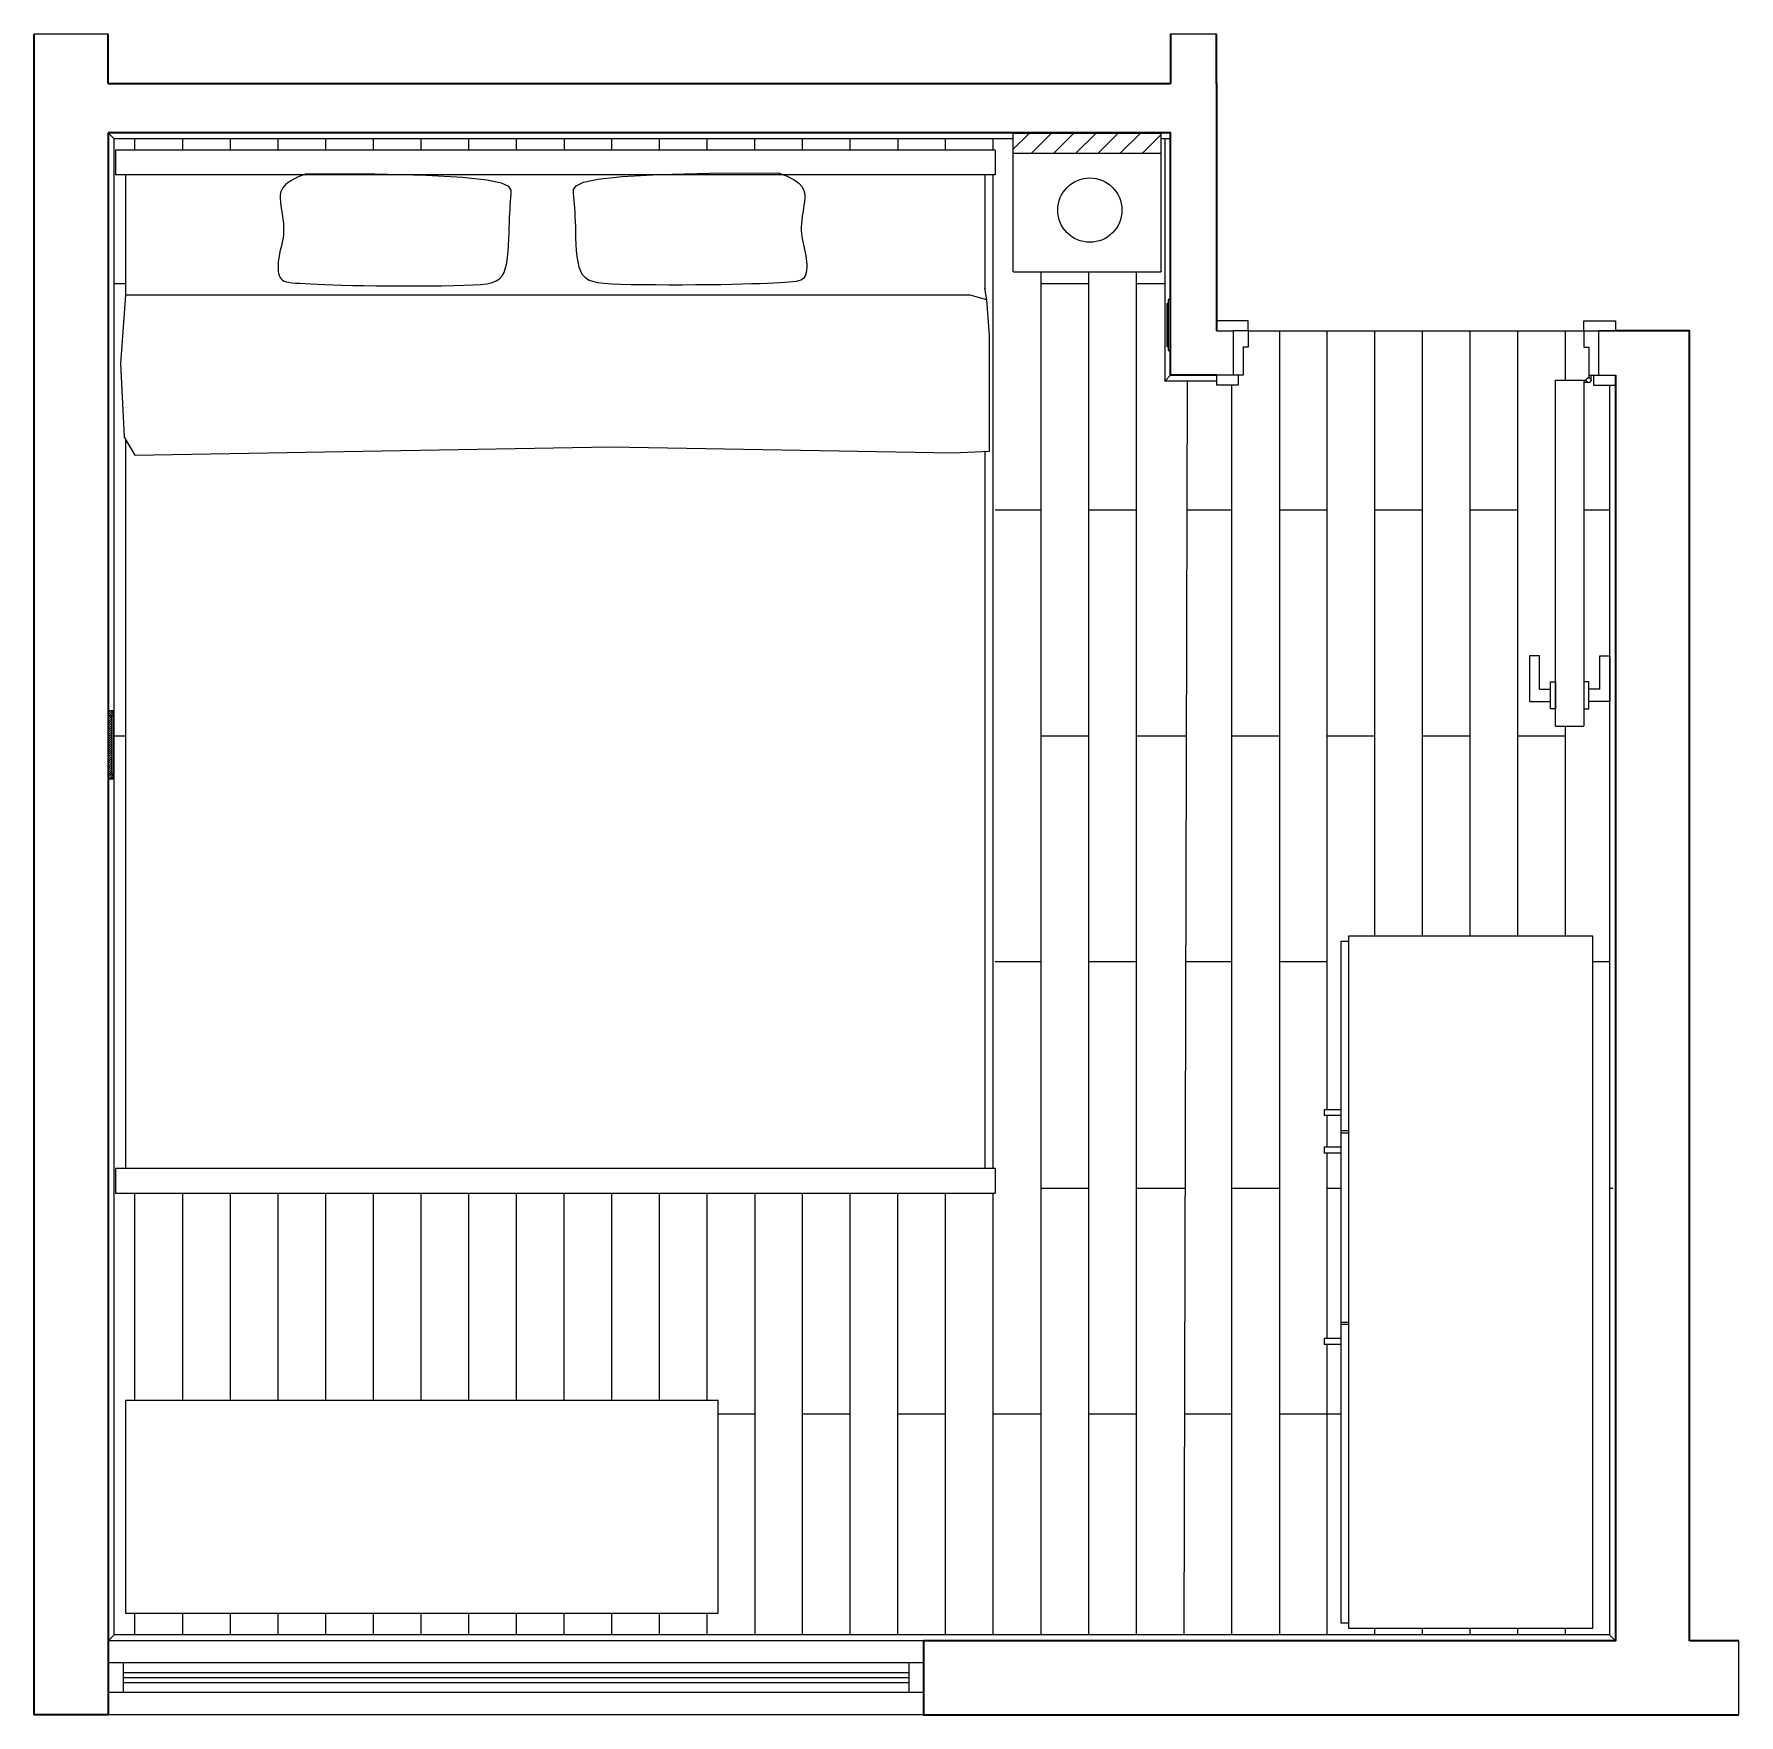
# Model space of a CAD drawing. Header units: millimetres. Extents: x -28749.5 to -28731.5, y -5760.5 to -5747.4.
# Drawn here: x -28744.465 to -28741.015, y -5760.46 to -5757.06 of the extents above; entities that cross this region are included whole.
import ezdxf

# ---------------------------------------------------------------- set-up
doc = ezdxf.new("R2010")
doc.units = ezdxf.units.MM
doc.layers.get('DEFPOINTS').update_dxf_attribs({"color": 210, "lineweight": 18})
for name, color, linetype, lineweight in [('A-DOOR-FULL', 201, 'Continuous', 18), ('A-ELEV-MBE', 7, 'Continuous', 18), ('A-GLAZ-FURR', 4, 'Continuous', 18), ('A-SECT-MCUT', 7, 'Continuous', 35)]:
    doc.layers.add(name, color=color, linetype=linetype, lineweight=lineweight)
for name, color, linetype, lineweight, transparency in [('A-ELEV-MBE1', 50, 'Continuous', 18, 0.25), ('A-ELEV-MBE4', 41, 'Continuous', 13, 0.25), ('A-FURN', 163, 'Continuous', 13, 0.2)]:
    doc.layers.add(name, color=color, linetype=linetype, lineweight=lineweight, transparency=transparency)
pattern_1 = [(225, (0, 0.1802751219993297), (0.002245064030267288, -0.002245064030267289), [])]

# ---------------------------------------------------------------- blocks, each defined once
blk = doc.blocks.new('族几何图形组合_3681-Ref_ Level')
at = {"layer": 'A-FURN'}
for p, q in [((-149.9999999999982, 139.0341875903132), (-149.9999999999982, -139.0341875903127)), ((149.034187590317, 140.0000000000001), (-149.034187590317, 140.0000000000001)), ((149.9999999999982, -139.0341875903127), (149.9999999999982, 139.0341875903132)), ((-149.0341875903171, -139.9999999999999), (149.0341875903171, -139.9999999999999))]:
    blk.add_line(p, q, dxfattribs=at)
for points, knots in [([(-149.999999999998, 139.034187590313), (-149.9999999999982, 139.118470622841), (-149.983344173225, 139.2448837537961), (-149.9290319318292, 139.404844910533), (-149.8729976070117, 139.5184743045186), (-149.7908806857185, 139.6413783652921), (-149.6750969472503, 139.7650030556593), (-149.5030006979102, 139.8883389240327), (-149.2870311978671, 139.9778112470241), (-149.1184706228418, 139.9999999999974), (-149.0341875903135, 139.9999999999972)], [0, 0, 0, 0, 0.1666666666666667, 0.25, 0.3333333333333333, 0.4166666666666666, 0.5416666666666666, 0.6666666666666666, 0.8333333333333334, 1, 1, 1, 1]), ([(149.0341875903135, 139.9999999999972), (149.1184706228418, 139.9999999999975), (149.2870311978671, 139.9778112470239), (149.5030006979103, 139.8883389240328), (149.6750969472502, 139.7650030556592), (149.7908806857185, 139.6413783652922), (149.8729976070117, 139.5184743045186), (149.9290319318292, 139.404844910533), (149.9833441732249, 139.2448837537961), (149.9999999999982, 139.118470622841), (149.999999999998, 139.034187590313)], [0, 0, 0, 0, 0.1666666666666667, 0.3333333333333333, 0.4583333333333333, 0.5833333333333333, 0.6666666666666666, 0.75, 0.8333333333333334, 1, 1, 1, 1]), ([(-149.0341875903135, -139.9999999999934), (-149.1184706228416, -139.9996262147151), (-149.2870311978666, -139.9779446739171), (-149.5030006979091, -139.8884359197359), (-149.6750969472491, -139.7646570655626), (-149.7908806857175, -139.6413287416292), (-149.8729976070108, -139.5184826097808), (-149.9290319318284, -139.4048530375777), (-149.9833441732244, -139.2445029381521), (-149.999999999998, -139.1203503199206), (-149.999999999998, -139.0341875903125)], [-1, -1, -1, -1, -0.8333333333333333, -0.6666666666666666, -0.5416666666666666, -0.4166666666666666, -0.3333333333333333, -0.25, -0.1666666666666667, 0, 0, 0, 0]), ([(149.999999999998, -139.0341875903125), (149.999999999998, -139.1203503199205), (149.9833441732244, -139.2445029381521), (149.9290319318284, -139.4048530375777), (149.8729976070108, -139.5184826097809), (149.7908806857174, -139.6413287416292), (149.6750969472493, -139.7646570655625), (149.5030006979091, -139.8884359197359), (149.2870311978666, -139.9779446739171), (149.1184706228416, -139.9996262147151), (149.0341875903135, -139.9999999999934)], [-1, -1, -1, -1, -0.8333333333333333, -0.75, -0.6666666666666666, -0.5833333333333333, -0.4583333333333333, -0.3333333333333333, -0.1666666666666667, 0, 0, 0, 0])]:
    blk.add_open_spline(points, degree=3, knots=knots, dxfattribs=at)
blk = doc.blocks.new('lwtto')
at = {"layer": 'A-FURN'}
for p, q in [((-132.8038377014127, 2388.505366288531, 412.8934155530814), (-132.8038377014127, 2388.455366288531, 412.8934155530814)), ((-131.0238377014127, 2388.505366288531, 412.8934155530814), (-131.0238377014127, 2388.455366288531, 412.8934155530814)), ((-132.8038377014127, 2386.445366288531, 412.8934155530814), (-132.8038377014127, 2386.395366288531, 412.8934155530814)), ((-131.0238377014127, 2386.445366288531, 412.8934155530814), (-131.0238377014127, 2386.395366288531, 412.8934155530814))]:
    blk.add_line(p, q, dxfattribs=at)
for points, elevation in [([(-131.0238377014127, 2388.505366288531), (-132.8038377014127, 2388.505366288531)], 412.8934155530814), ([(-131.0238377014127, 2388.455366288531), (-132.8038377014127, 2388.455366288531)], 412.8934155530814), ([(-132.7838377014127, 2388.455366288531), (-132.7838377014127, 2388.211855652745)], 412.8934155530814), ([(-131.0438377014127, 2388.220487004103), (-131.0438377014127, 2388.455366288531)], 412.8934155530814), ([(-132.7838377014127, 2388.211855652745), (-132.7933860949835, 2388.073883095411), (-132.7860511926897, 2387.924930310653), (-132.7649607983694, 2387.888400659762)], 412.8934155530814), ([(-131.0407779348075, 2388.202380553874), (-131.0744849650114, 2388.211855652745), (-132.5469561489124, 2388.211855652745), (-132.7838377014127, 2388.211855652745)], 412.5805221375284), ([(-131.0353818530599, 2387.896806686343), (-131.0353818530599, 2388.044883353244), (-131.0353818530599, 2388.130302805191), (-131.0407779348075, 2388.202380553874), (-131.0447836572318, 2388.226084784643)], 412.4805221375283), ([(-132.7838377014127, 2387.92109642958), (-132.7838377014127, 2386.445366288531)], 412.8934155530814), ([(-132.7650621087499, 2387.888576134567), (-131.8019671087161, 2387.904952403427), (-131.1090195303909, 2387.893138209198), (-131.0353818530599, 2387.896806686343)], 412.4805221375283), ([(-131.0438377014127, 2386.445366288531), (-131.0438377014127, 2387.896385433425)], 412.8934155530814), ([(-131.0238377014127, 2386.445366288531), (-132.8038377014127, 2386.445366288531)], 412.8934155530814), ([(-132.8038377014127, 2386.395366288531), (-131.0238377014127, 2386.395366288531)], 412.8934155530814)]:
    blk.add_lwpolyline(points, dxfattribs=dict(at, elevation=elevation))
for points in [[(-132.4169872683347, 2388.457789939249), (-132.4353798398048, 2388.450774134111), (-132.4491577016706, 2388.443684319579), (-132.458949652439, 2388.436525763212), (-132.4653844906168, 2388.429303732567), (-132.4690910147111, 2388.422023495204), (-132.4706980232288, 2388.414690318682), (-132.4708343146767, 2388.40730947056), (-132.4701286875618, 2388.399886218395), (-132.4691198853789, 2388.39242964015), (-132.4679864315742, 2388.384964055395), (-132.4668167945815, 2388.377517594103), (-132.4656994428349, 2388.370118386248), (-132.4647228447685, 2388.362794561802), (-132.463975468816, 2388.35557425074), (-132.4635457834117, 2388.348485583033), (-132.4635222569894, 2388.341556688656), (-132.4639626117558, 2388.334806370703), (-132.464801585008, 2388.328216124751), (-132.4659431678155, 2388.3217581195), (-132.4672913512482, 2388.315404523648), (-132.4687501263757, 2388.309127505896), (-132.4702234842678, 2388.30289923494), (-132.4716154159941, 2388.296691879481), (-132.4728299126244, 2388.290477608218), (-132.4737829411187, 2388.284249416854), (-132.4744383719989, 2388.278083609118), (-132.4747720516773, 2388.272077315741), (-132.4747598265661, 2388.266327667456), (-132.4743775430775, 2388.260931794995), (-132.4736010476239, 2388.25598682909), (-132.4724061866174, 2388.251589900474), (-132.4707688064705, 2388.24783813988), (-132.468648367512, 2388.244796167791), (-132.4659387857381, 2388.242398563705), (-132.462517591062, 2388.240547396871), (-132.4582623133964, 2388.239144736537), (-132.4530504826544, 2388.238092651952), (-132.446759628749, 2388.237293212365), (-132.4392672815931, 2388.236648487025), (-132.4304509710998, 2388.236060545181), (-132.4201944175858, 2388.235450605897), (-132.4084061029838, 2388.234816487494), (-132.3950006996302, 2388.23417515811), (-132.3798928798616, 2388.233543585879), (-132.3629973160144, 2388.23293873894), (-132.3442286804251, 2388.232377585429), (-132.3235016454303, 2388.231877093483), (-132.3007308833664, 2388.231454231237), (-132.2759553487867, 2388.231124252359), (-132.2497111251118, 2388.230895552642), (-132.222658577979, 2388.230774813408), (-132.1954580730256, 2388.23076871598), (-132.1687699758891, 2388.23088394168), (-132.1432546522067, 2388.231127171832), (-132.1195724676159, 2388.231505087758), (-132.0983837877539, 2388.232024370782), (-132.0801917177384, 2388.232723343413), (-132.0648703206083, 2388.23376689291), (-132.0521363988827, 2388.235351547723), (-132.0417067550806, 2388.237673836297), (-132.0332981917212, 2388.24093028708), (-132.0266275113237, 2388.24531742852), (-132.0214115164071, 2388.251031789064), (-132.0173670094906, 2388.25826989716), (-132.0142379444499, 2388.267138994372), (-132.0118768805872, 2388.277389174738), (-132.0101635285615, 2388.288681245415), (-132.0089775990315, 2388.300676013559), (-132.0081988026562, 2388.313034286325), (-132.0077068500944, 2388.325416870869), (-132.0073814520049, 2388.337484574348), (-132.0071023190466, 2388.348898203917), (-132.0067699811874, 2388.359398380871), (-132.0063682456314, 2388.369044983063), (-132.0059017388917, 2388.377977702481), (-132.0053750874815, 2388.386336231117), (-132.0047929179138, 2388.394260260961), (-132.0041598567017, 2388.401889484003), (-132.0034805303585, 2388.409363592233), (-132.0027595653972, 2388.416822277642), (-132.002823735267, 2388.424337049333), (-132.0077884011619, 2388.431706684851), (-132.0225910712117, 2388.438661778856), (-132.0521692535465, 2388.444932926007), (-132.1014604562963, 2388.450250720963), (-132.1754021875908, 2388.454345758383), (-132.2789319555603, 2388.456948632925), (-132.4169872683347, 2388.457789939249)], [(-131.4626093316598, 2388.459582929852), (-131.4442167601897, 2388.452567124715), (-131.4304388983239, 2388.445477310183), (-131.4206469475555, 2388.438318753815), (-131.4142121093776, 2388.431096723171), (-131.4105055852833, 2388.423816485808), (-131.4088985767657, 2388.416483309286), (-131.4087622853177, 2388.409102461164), (-131.4094679124327, 2388.401679208999), (-131.4104767146156, 2388.394222630754), (-131.4116101684203, 2388.386757045999), (-131.412779805413, 2388.379310584707), (-131.4138971571595, 2388.371911376852), (-131.414873755226, 2388.364587552406), (-131.4156211311784, 2388.357367241344), (-131.4160508165828, 2388.350278573637), (-131.416074343005, 2388.34334967926), (-131.4156339882387, 2388.336599361307), (-131.4147950149865, 2388.330009115355), (-131.413653432179, 2388.323551110104), (-131.4123052487463, 2388.317197514252), (-131.4108464736187, 2388.310920496499), (-131.4093731157267, 2388.304692225544), (-131.4079811840003, 2388.298484870085), (-131.4067666873701, 2388.292270598822), (-131.4058136588758, 2388.286042407458), (-131.4051582279956, 2388.279876599722), (-131.4048245483172, 2388.273870306345), (-131.4048367734284, 2388.26812065806), (-131.405219056917, 2388.262724785598), (-131.4059955523706, 2388.257779819694), (-131.407190413377, 2388.253382891078), (-131.408827793524, 2388.249631130484), (-131.4109482324825, 2388.246589158395), (-131.4136578142563, 2388.244191554309), (-131.4170790089325, 2388.242340387475), (-131.4213342865981, 2388.240937727141), (-131.42654611734, 2388.239885642556), (-131.4328369712455, 2388.239086202969), (-131.4403293184013, 2388.238441477629), (-131.4491456288947, 2388.237853535785), (-131.4594021824087, 2388.237243596501), (-131.4711904970107, 2388.236609478098), (-131.4845959003643, 2388.235968148713), (-131.4997037201329, 2388.235336576483), (-131.5165992839801, 2388.234731729544), (-131.5353679195694, 2388.234170576033), (-131.5560949545642, 2388.233670084086), (-131.5788657166281, 2388.23324722184), (-131.6036412512078, 2388.232917242963), (-131.6298854748827, 2388.232688543246), (-131.6569380220155, 2388.232567804012), (-131.6841385269689, 2388.232561706584), (-131.7108266241054, 2388.232676932284), (-131.7363419477878, 2388.232920162436), (-131.7600241323786, 2388.233298078362), (-131.7812128122406, 2388.233817361386), (-131.7994048822561, 2388.234516334016), (-131.8147262793862, 2388.235559883514), (-131.8274602011118, 2388.237144538326), (-131.8378898449139, 2388.239466826901), (-131.8462984082733, 2388.242723277684), (-131.8529690886708, 2388.247110419124), (-131.8581850835874, 2388.252824779668), (-131.8622295905039, 2388.260062887764), (-131.8653586555446, 2388.268931984975), (-131.8677197194072, 2388.279182165342), (-131.869433071433, 2388.290474236019), (-131.870619000963, 2388.302469004163), (-131.8713977973383, 2388.314827276928), (-131.8718897499001, 2388.327209861473), (-131.8722151479896, 2388.339277564951), (-131.8724942809479, 2388.350691194521), (-131.8728266188071, 2388.361191371475), (-131.8732283543631, 2388.370837973667), (-131.8736948611028, 2388.379770693085), (-131.874221512513, 2388.388129221721), (-131.8748036820807, 2388.396053251565), (-131.8754367432927, 2388.403682474607), (-131.876116069636, 2388.411156582837), (-131.8768370345973, 2388.418615268246), (-131.8767728647275, 2388.426130039936), (-131.8718081988326, 2388.433499675455), (-131.8570055287828, 2388.44045476946), (-131.827427346448, 2388.446725916611), (-131.7781361436982, 2388.452043711567), (-131.7041944124036, 2388.456138748987), (-131.6006646444341, 2388.458741623529), (-131.4626093316598, 2388.459582929852)]]:
    blk.add_lwpolyline(points, dxfattribs=at)
blk = doc.blocks.new('boooo')
at = {"layer": 'A-FURN'}
for p, q in [((-132.3102056304856, 2391.298131542206, 412.4805221375283), (-132.3442056304857, 2391.298131542206, 412.4805221375283)), ((-132.3442056304857, 2391.298131542206, 412.4805221375283), (-132.3442056304857, 2391.286131542206, 412.4805221375283)), ((-132.3102056304856, 2391.286131542206, 412.4805221375283), (-132.3442056304857, 2391.286131542206, 412.4805221375283)), ((-132.3102056304856, 2391.256131542206, 412.4805221375283), (-132.2952056304857, 2391.256131542206, 412.4805221375283)), ((-132.3102056304856, 2391.251550827371, 412.4805221375283), (-132.2952056304857, 2391.251550827371, 412.4805221375283)), ((-132.3102056304856, 2391.222131542206, 412.4805221375283), (-132.3442056304857, 2391.222131542206, 412.4805221375283)), ((-132.3442056304857, 2391.222131542206, 412.4805221375283), (-132.3442056304857, 2391.210131542206, 412.4805221375283)), ((-132.3102056304856, 2391.210131542206, 412.4805221375283), (-132.3442056304857, 2391.210131542206, 412.4805221375283)), ((-132.3102056304856, 2390.868550827372, 412.4805221375283), (-132.2952056304857, 2390.868550827372, 412.4805221375283)), ((-132.3102056304856, 2390.864550827372, 412.4805221375283), (-132.2952056304857, 2390.864550827372, 412.4805221375283)), ((-132.3102056304856, 2390.835131542206, 412.4805221375283), (-132.3442056304857, 2390.835131542206, 412.4805221375283)), ((-132.3442056304857, 2390.835131542206, 412.4805221375283), (-132.3442056304857, 2390.823131542206, 412.4805221375283)), ((-132.3102056304856, 2390.823131542206, 412.4805221375283), (-132.3442056304857, 2390.823131542206, 412.4805221375283)), ((-132.2952056304857, 2390.259574884309, 412.4805221375283), (-132.3102056304856, 2390.259574884309, 412.4805221375283))]:
    blk.add_line(p, q, dxfattribs=at)
at = {"layer": 'A-FURN', "elevation": 412.4805221375283}
for points in [[(-132.2952056304857, 2391.649131542206), (-132.2952056304857, 2390.249131542206)], [(-132.2952056304857, 2390.249131542206), (-131.8002056304858, 2390.249131542206), (-131.8002056304858, 2391.649131542206), (-132.2952056304857, 2391.649131542206)], [(-132.3102056304856, 2391.639131542206), (-132.3102056304856, 2390.259574884309)]]:
    blk.add_lwpolyline(points, dxfattribs=at)

msp = doc.modelspace()

# ---------------------------------------------------------------- hatches: boundary and pattern name
at = {"layer": 'A-FURN'}
h = msp.add_hatch(dxfattribs=at)
h.set_pattern_fill('ANSI31', color=256, scale=0.01, angle=180)
h.set_pattern_definition([(225, (0, 0.1802751219993297), (0.02245064030267288, -0.02245064030267289), [])])
edge = h.paths.add_edge_path()
edge.add_spline(control_points=[(-28742.18440684072, -5757.262001502722), (-28742.18440684072, -5757.26191721969), (-28742.18442349655, -5757.261790806559), (-28742.18447780879, -5757.261630845403), (-28742.18453384312, -5757.261517216009), (-28742.18461596004, -5757.261394311948), (-28742.18473174378, -5757.261270687257), (-28742.18490384003, -5757.261147351389), (-28742.18511980952, -5757.261057879065), (-28742.1852883701, -5757.261035690312), (-28742.18537265313, -5757.261035690312)], knot_values=[0, 0, 0, 0, 0.1666666666666666, 0.25, 0.3333333333333334, 0.4166666666666667, 0.5416666666666667, 0.6666666666666667, 0.8333333333333334, 1, 1, 1, 1], degree=3, periodic=0)
edge.add_line((-28742.18537265313, -5757.261035690312), (-28742.48344102831, -5757.261035690312))
edge.add_spline(control_points=[(-28742.48344102831, -5757.261035690312), (-28742.48352531135, -5757.261035690312), (-28742.48369387192, -5757.261057879065), (-28742.48390984142, -5757.261147351389), (-28742.48408193767, -5757.261270687257), (-28742.48419772141, -5757.261394311948), (-28742.48427983833, -5757.261517216009), (-28742.48433587266, -5757.261630845403), (-28742.4843901849, -5757.261790806559), (-28742.48440684073, -5757.26191721969), (-28742.48440684073, -5757.262001502722)], knot_values=[0, 0, 0, 0, 0.1666666666666666, 0.3333333333333334, 0.4583333333333334, 0.5833333333333334, 0.6666666666666667, 0.75, 0.8333333333333334, 1, 1, 1, 1], degree=3, periodic=0)
edge.add_line((-28742.48440684073, -5757.262001502722), (-28742.48440684073, -5757.301035690312))
edge.add_line((-28742.48440684073, -5757.301035690312), (-28742.18440684072, -5757.301035690312))
edge.add_line((-28742.18440684072, -5757.301035690312), (-28742.18440684072, -5757.262001502722))
h = msp.add_hatch(dxfattribs=at)
h.set_pattern_fill('ANSI31', color=256, scale=0.001, angle=180)
h.set_pattern_definition(pattern_1)
h.paths.add_polyline_path([(-28744.30437265314, -5758.42839329785), (-28744.31537265313, -5758.42839329785), (-28744.31537265313, -5758.438393297848), (-28744.30437265314, -5758.438393297848)])
h = msp.add_hatch(dxfattribs=at)
h.set_pattern_fill('ANSI31', color=256, scale=0.001, angle=180)
h.set_pattern_definition(pattern_1)
h.paths.add_polyline_path([(-28744.30837265314, -5758.438393297848), (-28744.31537265313, -5758.438393297848), (-28744.31537265313, -5758.556957636657), (-28744.30837265314, -5758.556957636657)])
h.paths.add_polyline_path([(-28744.30437265314, -5758.556957636657), (-28744.31537265313, -5758.556957636657), (-28744.31537265313, -5758.566957636655), (-28744.30437265314, -5758.566957636655)])

# ---------------------------------------------------------------- linework, layer by layer
for p, q in [((-28742.07280496712, -5757.660001502722), (-28742.03880496712, -5757.660001502722)), ((-28742.03880496712, -5757.660001502722), (-28742.03880496712, -5757.750001502722)), ((-28741.26537265314, -5757.660001502722), (-28741.29937265313, -5757.660001502722)), ((-28741.29937265313, -5757.660001502722), (-28741.29937265313, -5757.750001502721)), ((-28741.29937265313, -5757.660001502722), (-28741.14457293379, -5757.660001502722)), ((-28742.03880496712, -5757.750001502721), (-28742.07280496712, -5757.750001502721)), ((-28741.29937265313, -5757.750001502721), (-28741.26537265314, -5757.750001502721))]:
    msp.add_line(p, q)
at = {"layer": 'A-DOOR-FULL'}
for p, q in [((-28742.00880496712, -5757.640001502721), (-28742.07280496712, -5757.640001502721)), ((-28742.00880496712, -5757.660001502722), (-28742.03880496712, -5757.660001502722)), ((-28742.00880496712, -5757.660001502722), (-28742.00880496712, -5757.640001502721)), ((-28742.00880496712, -5757.660001502722), (-28742.00880496712, -5757.693001502721)), ((-28741.32937265313, -5757.660001502722), (-28741.32937265313, -5757.640001502721)), ((-28741.32937265313, -5757.640001502721), (-28741.26537265314, -5757.640001502721)), ((-28741.32937265313, -5757.660001502722), (-28741.29937265313, -5757.660001502722)), ((-28741.32937265313, -5757.660001502722), (-28741.32937265313, -5757.693001502721)), ((-28741.26537265314, -5757.640001502721), (-28741.26537265314, -5757.660001502722)), ((-28742.01880496712, -5757.693001502721), (-28742.01880496712, -5757.750001502721)), ((-28742.00880496712, -5757.693001502721), (-28742.01880496712, -5757.693001502721)), ((-28741.32937265313, -5757.693001502721), (-28741.31937265314, -5757.693001502721)), ((-28741.31937265314, -5757.693001502721), (-28741.31937265314, -5757.750001502721)), ((-28742.07280496712, -5757.750001502721), (-28742.07280496712, -5757.77000150272)), ((-28742.02880496712, -5757.77000150272), (-28742.07280496712, -5757.770001502722)), ((-28742.01880496712, -5757.750001502721), (-28742.03880496712, -5757.750001502721)), ((-28742.02880496712, -5757.750001502722), (-28742.02880496712, -5757.77000150272)), ((-28741.32937265313, -5757.760001502721), (-28741.32437265314, -5757.760001502721)), ((-28741.31937265314, -5757.765001502721), (-28741.32937265313, -5757.765001502721)), ((-28741.31937265314, -5757.750001502721), (-28741.31937265314, -5757.755001502721)), ((-28741.31937265314, -5757.750001502721), (-28741.29937265313, -5757.750001502721)), ((-28741.31437265313, -5757.760001502721), (-28741.31437265313, -5757.750001502721)), ((-28741.30937265314, -5757.750001502722), (-28741.30937265314, -5757.77000150272)), ((-28741.30937265314, -5757.77000150272), (-28741.26537265314, -5757.77000150272)), ((-28741.43887265313, -5758.318001502725), (-28741.43887265313, -5758.410001502722)), ((-28741.41887265314, -5758.318001502725), (-28741.43887265313, -5758.318001502725)), ((-28741.41887265314, -5758.385001502721), (-28741.41887265314, -5758.318001502725)), ((-28741.29687265313, -5758.385001502721), (-28741.29687265313, -5758.318001502725)), ((-28741.29687265313, -5758.318001502725), (-28741.27687265314, -5758.318001502725)), ((-28741.27687265314, -5758.318001502725), (-28741.27687265314, -5758.410001502722)), ((-28741.41887265314, -5758.385001502722), (-28741.39637265314, -5758.385001502722)), ((-28741.29687265313, -5758.385001502722), (-28741.31937265314, -5758.385001502722)), ((-28741.43887265313, -5758.410001502722), (-28741.41887265314, -5758.410001502722)), ((-28741.41887265314, -5758.410001502722), (-28741.39637265314, -5758.410001502722)), ((-28741.29687265313, -5758.410001502722), (-28741.31937265314, -5758.410001502722)), ((-28741.27687265314, -5758.410001502722), (-28741.29687265313, -5758.410001502722)), ((-28741.38637265313, -5758.460001502721), (-28741.32937265313, -5758.460001502721))]:
    msp.add_line(p, q, dxfattribs=at)
msp.add_lwpolyline([(-28741.38637265313, -5758.460001502721), (-28741.38637265313, -5757.760001502721), (-28741.32937265313, -5757.760001502721), (-28741.32937265313, -5758.460001502721)], dxfattribs=at)
for points in [[(-28741.39637265314, -5758.370001502721), (-28741.38637265313, -5758.370001502721), (-28741.38637265313, -5758.425001502721), (-28741.39637265314, -5758.425001502721)], [(-28741.31937265314, -5758.370001502721), (-28741.32937265313, -5758.370001502721), (-28741.32937265313, -5758.425001502721), (-28741.31937265314, -5758.425001502721)]]:
    msp.add_lwpolyline(points, close=True, dxfattribs=at)
msp.add_circle((-28741.31937265314, -5757.760001502721), 0.005000000000000001, dxfattribs=at)
at = {"layer": 'A-ELEV-MBE'}
for p, q in [((-28742.66537265314, -5760.310001502721), (-28744.31537265313, -5760.310001502723)), ((-28742.66537265314, -5760.355001502721), (-28744.31537265313, -5760.355001502723)), ((-28742.66537265314, -5760.415001502721), (-28744.31537265313, -5760.415001502723)), ((-28742.66537265314, -5760.460001502721), (-28744.31537265313, -5760.460001502721)), ((-28742.66537265314, -5760.460001502721), (-28744.31537265313, -5760.460001502723))]:
    msp.add_line(p, q, dxfattribs=at)
at = {"layer": 'A-ELEV-MBE1'}
msp.add_ellipse((-28742.32885555855, -5757.416038806484), major_axis=(0.06499999999869033, 0), ratio=1, dxfattribs=at)
at = {"layer": 'A-ELEV-MBE4'}
for p, q in [((-28744.30337265314, -5757.272001502721), (-28744.31537265313, -5757.260001502722)), ((-28742.48440684073, -5757.272001502721), (-28744.30337265314, -5757.272001502721)), ((-28744.30337265314, -5760.298001502721), (-28744.30337265314, -5757.272001502721)), ((-28742.16537265314, -5757.272001502721), (-28742.18440684073, -5757.272001502721)), ((-28742.17737265314, -5757.272001502721), (-28742.17737265314, -5757.762001502721)), ((-28742.17237265313, -5757.692636813539), (-28742.17237265313, -5757.604712994825)), ((-28742.17037265313, -5757.604712994825), (-28742.17237265313, -5757.604712994825)), ((-28742.17037265313, -5757.692636813539), (-28742.17237265313, -5757.692636813539)), ((-28742.16537265314, -5757.750001502722), (-28742.17737265314, -5757.762001502721)), ((-28742.07280496712, -5757.762001502721), (-28742.17737265314, -5757.762001502721)), ((-28741.27737265314, -5757.77000150272), (-28741.27737265314, -5760.298001502721)), ((-28744.30437265314, -5758.438393297848), (-28744.30437265314, -5758.42839329785)), ((-28744.30837265314, -5758.556957636657), (-28744.30837265314, -5758.438393297848)), ((-28744.30437265314, -5758.556957636657), (-28744.30437265314, -5758.438393297848)), ((-28744.30437265314, -5758.566957636655), (-28744.30437265314, -5758.556957636657)), ((-28744.30337265314, -5760.298001502721), (-28744.31537265313, -5760.310001502723)), ((-28741.27737265314, -5760.298001502721), (-28744.30337265314, -5760.298001502721)), ((-28741.27737265314, -5760.298001502721), (-28741.26537265314, -5760.310001502721))]:
    msp.add_line(p, q, dxfattribs=at)
msp.add_lwpolyline([(-28742.16537265314, -5757.700001502721), (-28742.16537265314, -5757.596883067494), (-28742.17037265313, -5757.596883067494), (-28742.17037265313, -5757.700001502721)], close=True, dxfattribs=at)
for points in [[(-28744.31537265313, -5758.42839329785), (-28744.30437265314, -5758.42839329785)], [(-28744.31537265313, -5758.438393297848), (-28744.30437265314, -5758.438393297848)], [(-28744.30437265314, -5758.556957636657), (-28744.31537265313, -5758.556957636657)], [(-28744.30437265314, -5758.566957636655), (-28744.31537265313, -5758.566957636655)]]:
    msp.add_lwpolyline(points, dxfattribs=at)
at = {"layer": 'A-FURN', "color": 251, "true_color": 0x636466}
for p, q in [((-28744.26187265314, -5757.272001502721), (-28744.26187265314, -5757.294808701447)), ((-28744.16537265314, -5757.272001502721), (-28744.16537265314, -5757.294808701447)), ((-28744.06837265314, -5757.272001502721), (-28744.06837265314, -5757.294808701447)), ((-28743.97237265314, -5757.272001502721), (-28743.97237265314, -5757.294808701447)), ((-28743.87587265314, -5757.272001502721), (-28743.87587265314, -5757.294808701447)), ((-28743.77937265313, -5757.272001502721), (-28743.77937265313, -5757.294808701447)), ((-28743.68287265313, -5757.272001502721), (-28743.68287265313, -5757.294808701447)), ((-28743.58637265314, -5757.272001502721), (-28743.58637265314, -5757.294808701447)), ((-28743.48987265313, -5757.272001502721), (-28743.48987265313, -5757.294808701447)), ((-28743.39287265313, -5757.272001502721), (-28743.39287265313, -5757.294808701447)), ((-28743.29687265313, -5757.272001502721), (-28743.29687265313, -5757.294808701447)), ((-28743.20037265313, -5757.272001502721), (-28743.20037265313, -5757.294808701447)), ((-28743.10387265313, -5757.272001502721), (-28743.10387265313, -5757.294808701447)), ((-28743.00737265313, -5757.272001502721), (-28743.00737265313, -5757.294808701447)), ((-28742.91087265313, -5757.272001502721), (-28742.91087265313, -5757.294808701447)), ((-28742.81437265313, -5757.272001502721), (-28742.81437265313, -5757.294808701447)), ((-28742.71737265313, -5757.272001502721), (-28742.71737265313, -5757.294808701447)), ((-28742.62137265313, -5757.272001502721), (-28742.62137265313, -5757.294808701447)), ((-28742.52487265313, -5757.272001502721), (-28742.52487265313, -5757.294808701447)), ((-28742.52487265313, -5757.344808701447), (-28742.52487265313, -5759.354808701447)), ((-28742.42837265312, -5757.541035690313), (-28742.42837265313, -5760.298001502655)), ((-28742.33187265313, -5757.56500150272), (-28742.42837265313, -5757.565001502719)), ((-28742.33187265313, -5757.541035690313), (-28742.33187265313, -5760.298001502917)), ((-28742.23537265313, -5757.541035690313), (-28742.23537265313, -5760.298001502917)), ((-28742.17737265314, -5757.56500150272), (-28742.23537265313, -5757.56500150272)), ((-28742.00880496712, -5757.660001502722), (-28741.32937265313, -5757.660001502722)), ((-28741.94537265313, -5757.660001502722), (-28741.94537265313, -5760.298001502606)), ((-28741.84937265313, -5757.660001502722), (-28741.84937265314, -5759.235808701445)), ((-28741.75287265313, -5757.660001502722), (-28741.75287265313, -5758.884808701446)), ((-28741.65637265313, -5757.660001502722), (-28741.65637265313, -5758.884808701446)), ((-28741.55987265313, -5757.660001502722), (-28741.55987265313, -5758.884808701446)), ((-28741.46337265313, -5757.660001502722), (-28741.46337265313, -5758.884808701446)), ((-28742.13225295583, -5757.762001502721), (-28742.13887265313, -5760.298001502917)), ((-28742.04237265324, -5757.770001502721), (-28742.04237265313, -5760.298001502868)), ((-28742.42837265312, -5758.023001502721), (-28742.52069855687, -5758.02300150272)), ((-28742.23537265313, -5758.02300150272), (-28742.33187265313, -5758.02300150272)), ((-28742.04237265323, -5758.02300150272), (-28742.13293424172, -5758.02300150272)), ((-28741.84937265313, -5758.02300150272), (-28741.94537265313, -5758.02300150272)), ((-28741.65637265313, -5758.023001502721), (-28741.75287265313, -5758.023001502721)), ((-28741.46337265313, -5758.023001502722), (-28741.55987265313, -5758.023001502721)), ((-28741.27737265314, -5758.023001502722), (-28741.32937265313, -5758.023001502722)), ((-28741.36687265312, -5758.460001502721), (-28741.36687265313, -5758.884808701446)), ((-28744.28069855686, -5758.480001502718), (-28744.30337265314, -5758.480001502718)), ((-28742.33187265313, -5758.480001502719), (-28742.42837265313, -5758.48000150272)), ((-28742.13412714459, -5758.48000150272), (-28742.23537265313, -5758.480001502719)), ((-28741.94537265313, -5758.48000150272), (-28742.04237265321, -5758.480001502721)), ((-28741.75287265313, -5758.480001502722), (-28741.84937265313, -5758.480001502721)), ((-28741.55987265313, -5758.480001502722), (-28741.65637265313, -5758.480001502722)), ((-28741.36687265313, -5758.480001502722), (-28741.46337265313, -5758.480001502722)), ((-28742.42837265313, -5758.937001502722), (-28742.52069855687, -5758.937001502721)), ((-28742.23537265313, -5758.93700150272), (-28742.33187265313, -5758.937001502721)), ((-28742.0423726532, -5758.937001502723), (-28742.13532004745, -5758.937001502721)), ((-28741.84937265313, -5758.937001502722), (-28741.94537265313, -5758.937001502722)), ((-28741.27737265314, -5758.937001502723), (-28741.31069855687, -5758.937001502723)), ((-28741.84937265314, -5759.247808701445), (-28741.84937265314, -5759.311808701445)), ((-28741.84937265314, -5759.323808701445), (-28741.84937265313, -5759.698808701445)), ((-28742.33187265313, -5759.39500150272), (-28742.42837265313, -5759.395001502721)), ((-28742.13651556061, -5759.395001502721), (-28742.23537265313, -5759.395001502721)), ((-28741.94537265314, -5759.395001502721), (-28742.04237265317, -5759.395001502721)), ((-28741.82069855686, -5759.395001502721), (-28741.84937265313, -5759.395001502721)), ((-28744.26187265314, -5759.404808701446), (-28744.26187265314, -5759.824365359344)), ((-28744.16537265314, -5759.404808701446), (-28744.16537265314, -5759.824365359344)), ((-28744.06837265314, -5759.404808701446), (-28744.06837265314, -5759.824365359344)), ((-28743.97237265314, -5759.404808701446), (-28743.97237265314, -5759.824365359344)), ((-28743.87587265314, -5759.404808701446), (-28743.87587265314, -5759.824365359344)), ((-28743.77937265313, -5759.404808701446), (-28743.77937265313, -5759.824365359344)), ((-28743.68287265313, -5759.404808701446), (-28743.68287265313, -5759.824365359344)), ((-28743.58637265314, -5759.404808701446), (-28743.58637265314, -5759.824365359344)), ((-28743.48987265313, -5759.404808701446), (-28743.48987265313, -5759.824365359344)), ((-28743.39337265313, -5759.404808701446), (-28743.39337265313, -5759.824365359344)), ((-28743.29687265313, -5759.404808701446), (-28743.29687265313, -5759.824365359344)), ((-28743.20037265313, -5759.404808701446), (-28743.20037265313, -5759.824365359344)), ((-28743.10387265313, -5759.404808701446), (-28743.10387265313, -5759.824365359344)), ((-28743.00687265313, -5759.404808701446), (-28743.00687265313, -5760.298001502655)), ((-28742.91087265313, -5759.404808701446), (-28742.91087265313, -5760.298001502655)), ((-28742.81437265313, -5759.404808701446), (-28742.81437265313, -5760.298001502655)), ((-28742.71787265313, -5759.404808701446), (-28742.71787265313, -5760.298001502917)), ((-28742.62137265313, -5759.404808701446), (-28742.62137265313, -5760.298001502655)), ((-28742.52487265313, -5759.404808701446), (-28742.52487265313, -5760.298001502917)), ((-28741.84937265313, -5759.710808701445), (-28741.84937265313, -5760.298001502606)), ((-28743.00687265313, -5759.852001502721), (-28743.08069855686, -5759.852001502722)), ((-28742.81437265313, -5759.852001502721), (-28742.91087265313, -5759.852001502721)), ((-28742.62137265313, -5759.852001502722), (-28742.71787265313, -5759.852001502722)), ((-28742.42837265313, -5759.852001502722), (-28742.52487265313, -5759.852001502722)), ((-28742.23537265313, -5759.852001502722), (-28742.33187265313, -5759.852001502722)), ((-28742.04237265316, -5759.852001502722), (-28742.13770846347, -5759.852001502722)), ((-28741.82069855686, -5759.852001502722), (-28741.94537265313, -5759.852001502722)), ((-28744.26187265314, -5760.254365359343), (-28744.26187265314, -5760.298001502983)), ((-28744.16537265314, -5760.254365359343), (-28744.16537265314, -5760.298001502983)), ((-28744.06837265314, -5760.254365359343), (-28744.06837265314, -5760.298001502721)), ((-28743.97237265314, -5760.254365359343), (-28743.97237265314, -5760.298001502721)), ((-28743.87587265314, -5760.254365359343), (-28743.87587265314, -5760.298001502721)), ((-28743.77937265313, -5760.254365359343), (-28743.77937265313, -5760.298001502983)), ((-28743.68287265313, -5760.254365359343), (-28743.68287265313, -5760.298001502721)), ((-28743.58637265314, -5760.254365359343), (-28743.58637265314, -5760.298001502983)), ((-28743.48987265313, -5760.254365359343), (-28743.48987265313, -5760.298001502721)), ((-28743.39337265313, -5760.254365359343), (-28743.39337265313, -5760.298001502983)), ((-28743.29687265313, -5760.254365359343), (-28743.29687265313, -5760.298001502983)), ((-28743.20037265313, -5760.254365359343), (-28743.20037265313, -5760.298001502983)), ((-28743.10387265313, -5760.254365359343), (-28743.10387265313, -5760.298001502917)), ((-28741.75287265313, -5760.284808701445), (-28741.75287265313, -5760.298001502606)), ((-28741.65637265313, -5760.284808701445), (-28741.65637265313, -5760.298001502868)), ((-28741.55987265313, -5760.284808701445), (-28741.55987265313, -5760.298001502606)), ((-28741.46337265313, -5760.284808701445), (-28741.46337265313, -5760.298001502868)), ((-28741.36687265313, -5760.284808701445), (-28741.36687265313, -5760.298001502606))]:
    msp.add_line(p, q, dxfattribs=at)
at = {"layer": 'A-FURN'}
for p, q in [((-28742.48440684073, -5757.301035690312), (-28742.18440684072, -5757.301035690312)), ((-28744.28069855686, -5757.56500150272), (-28744.30337265314, -5757.56500150272)), ((-28741.36687265313, -5757.660001502722), (-28741.36687265313, -5757.760001502721)), ((-28741.82069855686, -5758.894808701445), (-28741.80569855687, -5758.894808701445)), ((-28741.27037265313, -5759.395001502721), (-28741.27737265314, -5759.395001502721))]:
    msp.add_line(p, q, dxfattribs=at)
msp.add_lwpolyline([(-28744.28069855686, -5760.254365359343), (-28743.08069855686, -5760.254365359343), (-28743.08069855686, -5759.824365359344), (-28744.28069855686, -5759.824365359344)], close=True, dxfattribs=at)
at = {"layer": 'A-GLAZ-FURR', "color": 4}
for p, q in [((-28744.28537265314, -5760.355001502721), (-28744.31537265314, -5760.355001502721)), ((-28744.28537265314, -5760.355001502721), (-28744.28537265314, -5760.415001502721)), ((-28742.66537265314, -5760.355001502721), (-28742.69537265314, -5760.355001502721)), ((-28742.69537265314, -5760.355001502721), (-28742.69537265314, -5760.415001502721)), ((-28742.69537265314, -5760.375001502722), (-28744.28537265314, -5760.375001502722)), ((-28742.69537265314, -5760.385001502721), (-28744.28537265314, -5760.385001502721)), ((-28742.69537265314, -5760.39500150272), (-28744.28537265314, -5760.39500150272)), ((-28744.28537265314, -5760.415001502721), (-28744.31537265314, -5760.415001502721)), ((-28742.66537265314, -5760.415001502721), (-28742.69537265314, -5760.415001502721))]:
    msp.add_line(p, q, dxfattribs=at)
at = {"layer": 'A-SECT-MCUT'}
for p, q in [((-28744.31537265313, -5757.160001502722), (-28744.31537265313, -5757.060001502721)), ((-28742.16537265314, -5757.06000150272), (-28742.16537265314, -5757.160001502722)), ((-28742.07280496712, -5757.160001502722), (-28742.07280496712, -5757.060001502721)), ((-28741.01537265314, -5760.31000150272), (-28741.11537265314, -5760.31000150272)), ((-28741.11537265314, -5760.460001502721), (-28741.01537265314, -5760.460001502721))]:
    msp.add_line(p, q, dxfattribs=at)
for points in [[(-28744.31537265313, -5757.260001502722), (-28744.31537265313, -5760.460001502721), (-28744.46537265314, -5760.460001502721), (-28744.46537265314, -5757.060001502721)], [(-28744.31537265313, -5757.160001502722), (-28742.16537265314, -5757.160001502722)], [(-28742.07280496712, -5757.160001502722), (-28742.07280496712, -5757.660001502722)], [(-28742.07280496712, -5757.750001502721), (-28742.07280496712, -5757.750001502722), (-28742.16537265314, -5757.750001502722), (-28742.16537265314, -5757.260001502721), (-28744.31537265313, -5757.260001502722)], [(-28741.11537265314, -5760.31000150272), (-28741.11537265314, -5757.660001502721), (-28741.26537265314, -5757.660001502721)], [(-28741.26537265314, -5757.750001502721), (-28741.26537265314, -5760.310001502721), (-28742.66537265314, -5760.310001502721), (-28742.66537265314, -5760.460001502721), (-28741.11537265314, -5760.460001502721)]]:
    msp.add_lwpolyline(points, dxfattribs=at)
at = {"layer": 'DEFPOINTS'}
for p, q in [((-28744.31537265313, -5757.060001502721), (-28744.46537265314, -5757.060001502721)), ((-28742.07280496712, -5757.060001502721), (-28742.16537265314, -5757.06000150272)), ((-28741.01537265314, -5760.460001502721), (-28741.01537265314, -5760.31000150272))]:
    msp.add_line(p, q, dxfattribs=at)

# ---------------------------------------------------------------- block references
at = {"layer": 'A-FURN', "xscale": 0.001, "yscale": 0.001, "zscale": 0.001}
msp.add_blockref('族几何图形组合_3681-Ref_ Level', (-28742.33440684072, -5757.401035690313), dxfattribs=at)
at = {"layer": 'A-FURN'}
for name, p in [('lwtto', (-28611.49686085545, -8145.800174989978, -412.8934155530814)), ('boooo', (-28609.51049292638, -8150.533940243651, -412.4805221375283))]:
    msp.add_blockref(name, p, dxfattribs=at)

doc.saveas('drawing.dxf')
